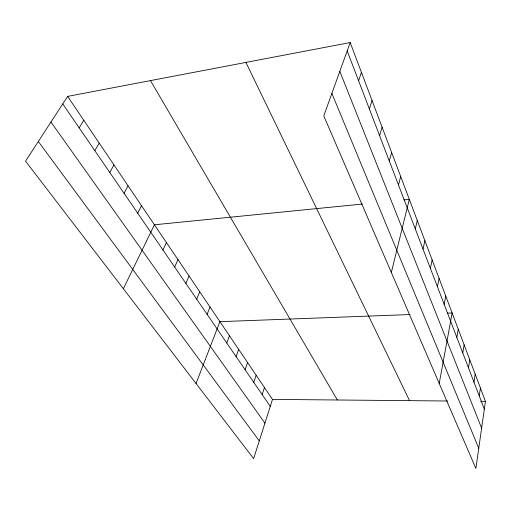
<?xml version="1.0" encoding="UTF-8"?>
<svg xmlns="http://www.w3.org/2000/svg" width="511" height="511" viewBox="0 0 511 511"><rect width="100%" height="100%" fill="white"/><g stroke="black" fill="none" stroke-linecap="round" stroke-linejoin="round"><path stroke-width="0.77" d="M350.195 42.547L485.45 401.346L475.882 468.453L323.776 115.869L350.195 42.547L67.618 96.4L25.55 161.157L253.635 458.623L272.491 399.398L67.618 96.4M479.241 395.948L480.423 388.009M473.965 382.158L475.198 374.154M468.478 367.824L469.775 359.757M462.768 352.909L464.129 344.791M456.821 337.381L458.258 329.205M439.217 383.461L452.139 312.975L447.361 313.154M444.174 304.332L445.758 296.054M437.429 286.722L439.102 278.399M430.39 268.326L432.153 259.958M423.019 249.087L424.884 240.681M415.309 228.941L417.283 220.509M391.324 272.446L409.311 199.373L403.856 199.916M398.491 185.001L400.701 176.519M389.293 160.978L391.643 152.489M379.609 135.671L382.1 127.182M369.389 108.977L372.046 100.507M262.149 394.569L264.462 387.53M358.594 80.783L361.424 72.338M253.763 382.337L256.164 375.253M245.082 369.683L247.573 362.548M236.088 356.582L238.682 349.403M226.775 343.002L229.471 335.778M196.026 383.493L219.928 321.662L409.95 314.552M207.096 314.322L210.021 307.015M196.697 299.159L199.75 291.813M185.889 283.413L189.07 276.029M174.653 267.036L177.975 259.62M162.964 249.994L166.439 242.553M123.362 288.728L154.424 224.783L362.312 204.055M137.715 213.189L141.515 205.697M124.052 193.273L128.044 185.768M109.769 172.456L113.959 164.938M94.822 150.668L99.223 143.144M79.167 127.846L83.791 120.328M272.491 399.398L447.61 401.001M480.723 401.307L485.45 401.346M38.325 141.49L259.275 440.904M50.959 122.04L264.928 423.146M62.744 103.905L270.262 406.392M150.464 80.61L337.362 399.992M245.919 62.419L409.547 400.656M331.875 93.392L478.756 448.281M339.821 71.342L481.63 428.161M347.173 50.947L484.326 409.228"/></g></svg>
